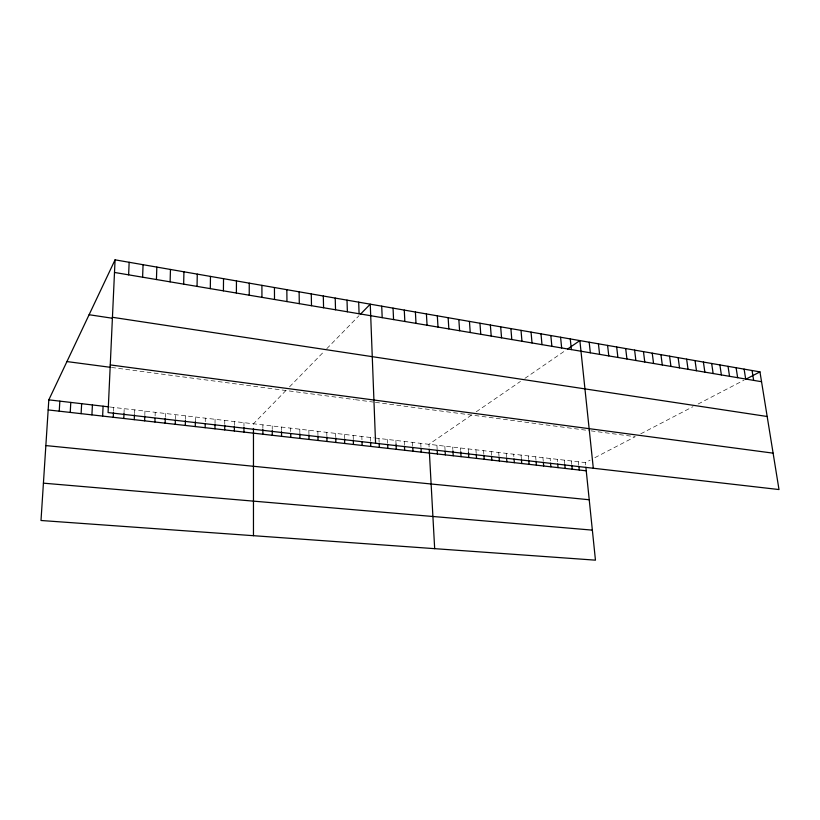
<?xml version="1.0" encoding="UTF-8"?>
<svg xmlns="http://www.w3.org/2000/svg" width="820" height="820" viewBox="0 0 820 820"><rect width="100%" height="100%" fill="white"/><g stroke="black" fill="none" stroke-linecap="round" stroke-linejoin="round"><path stroke-width="0.61" stroke-dasharray="4.1 3.07" d="M243.96 426.195L243.97 422.669M234.397 425.098L234.417 421.552M224.752 423.981L224.782 420.434M215.035 422.853L215.076 419.297M205.246 421.726L205.297 418.149M195.355 421.787L195.437 417.001M185.422 419.44L185.504 415.832M175.367 419.481L175.49 414.664M165.291 417.113L165.394 413.485M155.103 415.935L155.216 412.296M144.833 414.746L144.955 411.097M134.48 413.557L134.623 409.887M123.994 413.577L124.199 408.667M113.529 411.127L113.693 407.437M285.934 390.525L253.462 423.786L253.462 427.292M289.573 386.804L324.279 351.257M326.79 348.684L359.006 315.69M471.51 415.053L428.952 444.307L429.157 448.058M476.246 411.804L520.433 381.433M524.923 378.348L565.574 350.406M375.324 438.034L585.398 462.603L590.103 460.163M594.859 457.683L635.244 436.701L590.943 430.848M640.748 433.831L692.972 406.689M698.127 404.014L744.017 380.162M110.157 407.027L374.104 437.89M111.52 367.462L354.281 399.555M355.46 399.709L373.1 402.046M375.427 402.353L589.682 430.674M585.398 462.603L585.634 464.95M578.428 461.793L578.787 465.319M571.427 460.973L571.776 464.509M564.365 460.143L564.713 463.689M557.272 459.313L557.487 461.691M550.117 458.482L550.343 460.86M542.922 457.642L543.25 461.219M535.675 456.791L535.993 460.379M528.387 455.94L528.695 459.538M521.048 455.079L521.346 458.698M513.658 454.218L513.853 456.627M506.217 453.347L506.504 456.986M498.724 452.466L499.001 456.115M491.18 451.584L491.457 455.243M483.585 450.703L483.851 454.372M475.938 449.801L476.194 453.491M468.24 448.899L468.486 452.599M460.491 447.997L460.655 450.467M452.691 447.084L452.845 449.565M444.829 446.162L445.055 449.893M436.916 445.239L437.132 448.981M420.773 443.353L420.967 447.115M412.532 442.39L412.716 446.162M404.239 441.416L404.414 445.209M395.875 440.442L396.05 444.245M387.46 439.458L387.624 443.271M378.983 438.464L379.137 442.287M370.445 437.47L370.578 441.303M361.835 436.455L361.958 439.827M353.174 435.44L353.276 438.833M344.441 434.426L344.543 437.818M335.646 433.401L335.739 436.804M326.79 432.355L326.862 435.779M317.863 431.32L317.934 434.743M308.863 430.264L308.925 433.708M299.802 429.208L299.853 432.652M290.68 428.132L290.721 431.597M281.475 427.056L281.506 430.541M272.209 425.98L272.23 429.465M262.871 424.883L262.882 428.388"/><path stroke-width="1.23" d="M249.229 295.2L249.249 283.146M243.95 432.078L243.96 427.374M234.356 430.992L234.387 426.277M236.385 293.037L236.457 280.922M224.7 429.895L224.741 425.16M223.409 290.844L223.532 278.677M214.963 428.798L215.024 424.042M210.299 288.63L210.473 276.412M205.154 427.691L205.205 424.114M197.046 286.395L197.272 274.116M195.262 426.564L195.355 421.787M185.299 425.436L185.402 420.639M183.659 284.13L183.936 271.799M175.254 424.299L175.337 420.691M165.127 423.161L165.261 418.323M170.119 281.844L170.458 269.462M154.918 422.003L155.031 418.364M156.435 279.538L156.835 267.094M144.627 420.834L144.791 415.965M134.254 419.666L134.439 414.776M142.608 277.201L143.07 264.696M128.627 274.843L129.15 262.277M123.799 418.477L123.994 413.577M113.252 417.288L113.478 412.357M115.077 259.837L108.076 412.573L779 489.55L759.955 371.88L115.077 259.837L48.821 399.852L41 520.495L595.453 560.162L585.88 467.297M102.633 416.088L103.094 406.197M91.912 414.869L92.424 404.947M81.108 413.649L81.651 403.686M70.223 412.419L70.797 402.415M59.235 411.179L59.85 401.144M360.574 314.08L370.261 304.169L375.57 443.261M567.573 349.033L579.863 340.587L593.311 468.251M745.974 379.147L759.955 371.88M43.419 483.164L592.358 530.13M45.848 445.578L589.221 499.759M48.165 409.928L586.239 470.813M48.821 399.852L108.978 406.884M66.932 361.569L110.362 367.309M110.259 364.92L773.106 453.152M112.442 317.299L767.171 416.498M89.103 314.726L112.453 318.252M114.503 272.455L761.544 381.71M752.073 370.507L753.641 380.377M744.119 369.123L745.677 379.035M736.104 367.739L737.641 377.671M728.027 366.335L729.544 376.308M719.888 364.92L721.374 374.924M711.668 363.485L713.144 373.541M703.396 362.05L704.851 372.136M695.042 360.605L696.477 370.722M686.627 359.139L688.041 369.297M678.14 357.663L679.524 367.862M669.581 356.177L670.944 366.417M660.951 354.681L662.293 364.951M652.238 353.164L653.56 363.475M643.464 351.636L644.766 361.989M634.608 350.099L635.879 360.492M625.68 348.551L626.931 358.976M616.671 346.983L617.901 357.458M607.589 345.404L608.788 355.921M598.426 343.816L599.594 354.363M589.18 342.207L590.328 352.795M570.269 338.926L571.366 349.597M578.91 466.498L579.268 470.024M560.593 337.245L561.659 347.957M571.889 465.688L572.237 469.224M564.826 464.878L565.164 468.425M550.835 335.544L551.87 346.306M557.713 464.058L558.051 467.615M540.985 333.832L541.989 344.636M550.558 463.238L550.886 466.805M543.352 462.408L543.67 465.996M531.053 332.11L532.026 342.955M536.095 461.578L536.413 465.176M521.018 330.368L521.961 341.253M528.797 460.737L529.105 464.345M510.891 328.605L511.803 339.541M521.448 459.897L521.745 463.515M514.048 459.046L514.335 462.675M500.671 326.832L501.553 337.809M506.596 458.195L506.883 461.834M490.36 325.038L491.211 336.067M499.093 457.334L499.37 460.983M491.539 456.463L491.815 460.122M479.956 323.234L480.766 334.304M483.943 455.592L484.2 459.261M469.45 321.409L470.229 332.52M476.287 454.71L476.543 458.4M468.486 452.599L468.825 457.519M458.841 319.564L459.589 330.726M460.737 451.707L461.055 456.648M448.14 317.699L448.847 328.912M452.917 450.805L453.224 455.756M437.327 315.823L438.003 327.077M445.127 451.133L445.352 454.864M437.203 450.231L437.419 453.972M426.42 313.927L427.056 325.232M429.219 449.309L434.672 548.662M415.402 312.02L415.996 323.367M421.029 448.376L421.224 452.138M412.778 447.423L412.972 451.205M404.28 310.083L404.844 321.481M404.475 446.469L404.649 450.262M393.046 308.135L393.569 319.574M396.05 444.245L396.275 449.309M387.675 444.542L387.839 448.355M381.71 306.157L382.192 317.658M379.178 443.569L379.332 447.392M370.63 442.585L370.773 446.428M358.688 302.16L359.088 313.752M362.03 442.082L362.143 445.455M353.317 439.961L353.451 444.471M347.014 300.13L347.372 311.774M344.574 438.946L344.697 443.476M335.216 298.08L335.534 309.776M335.769 437.941L335.882 442.482M326.893 436.916L326.995 441.478M323.305 296.01L323.572 307.756M317.955 435.891L318.047 440.463M311.272 293.929L311.497 305.716M308.945 434.856L309.027 439.438M299.115 291.817L299.3 303.656M299.874 433.811L299.935 438.413M290.741 433.913L290.782 437.378M286.836 289.675L286.969 301.575M281.516 431.699L281.557 436.332M274.433 287.523L274.515 299.474M272.24 430.633L272.26 435.276M262.882 429.557L262.892 434.221M261.908 285.35L261.939 297.353M253.462 428.47L253.462 535.696"/></g></svg>
